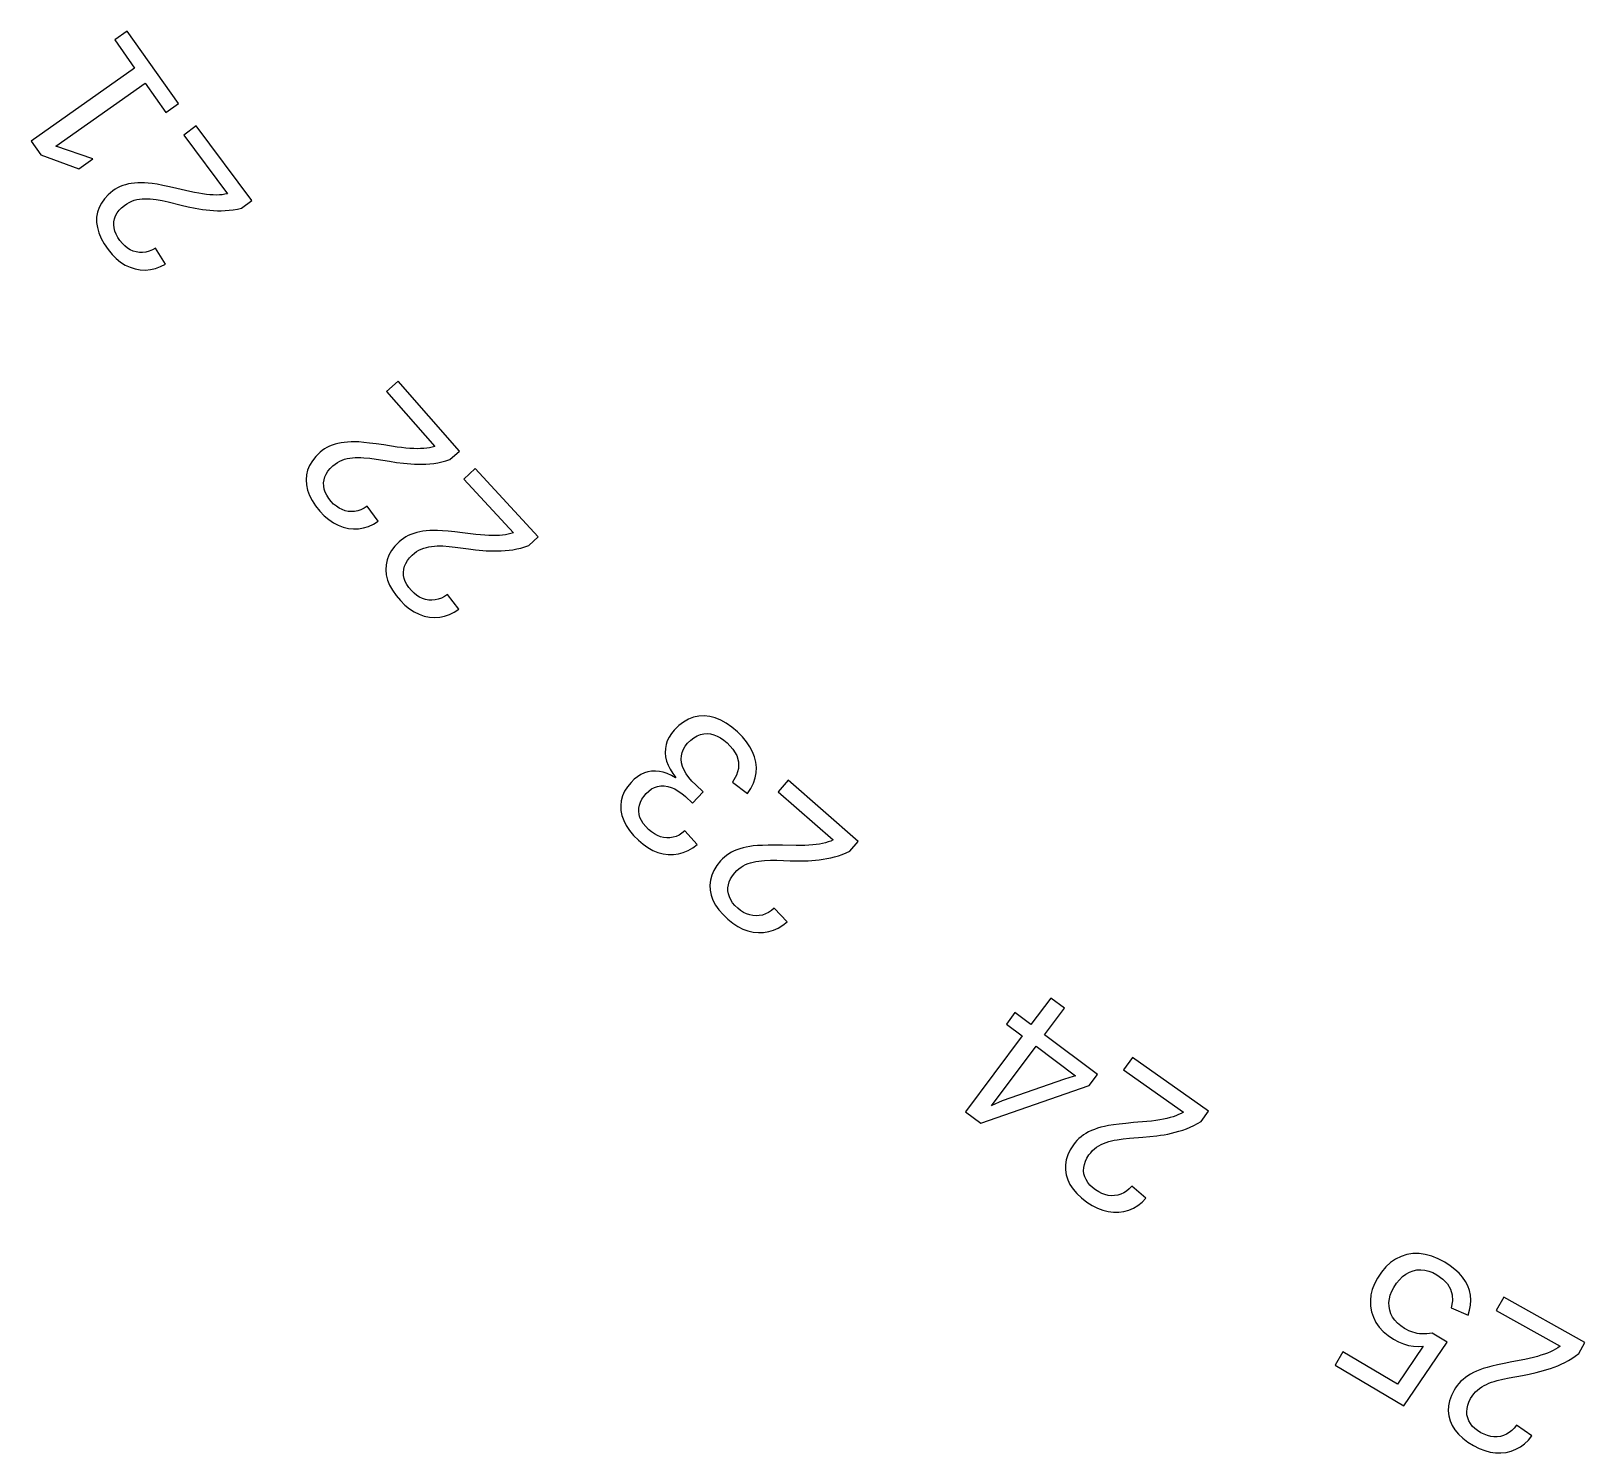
# Model space of a CAD drawing. Header units: metres. Extents: x -118 to 118, y -118 to 118.
# Drawn here: x -96.6 to -54.6, y -103.17 to -64.74 of the extents above; entities that cross this region are included whole.
import ezdxf

# ---------------------------------------------------------------- set-up
doc = ezdxf.new("R2010")
doc.units = ezdxf.units.M

msp = doc.modelspace()

# ---------------------------------------------------------------- linework, layer by layer
for p, q in [((-93.9961, -64.7375), (-94.336, -64.9774)), ((-94.336, -64.9774), (-93.798, -65.7397)), ((-92.6117, -66.6992), (-93.9961, -64.7375)), ((-93.798, -65.7397), (-96.5956, -67.7139)), ((-95.9296, -67.846), (-93.5144, -66.1417)), ((-93.5144, -66.1417), (-92.9516, -66.9391)), ((-92.9516, -66.9391), (-92.6117, -66.6992)), ((-92.1377, -67.3029), (-92.4708, -67.552)), ((-92.4708, -67.552), (-91.2862, -69.136)), ((-90.6309, -69.3177), (-92.1377, -67.3029)), ((-96.5956, -67.7139), (-96.3356, -68.0823)), ((-94.9248, -68.1945), (-95.9296, -67.846)), ((-96.3356, -68.0823), (-95.3023, -68.4608)), ((-95.3023, -68.4608), (-94.9248, -68.1945)), ((-93.8863, -68.8557), (-93.967, -68.8707)), ((-93.8022, -68.8451), (-93.8863, -68.8557)), ((-93.7149, -68.8389), (-93.8022, -68.8451)), ((-93.6243, -68.837), (-93.7149, -68.8389)), ((-93.5305, -68.8394), (-93.6243, -68.837)), ((-93.4334, -68.8463), (-93.5305, -68.8394)), ((-93.3232, -68.8593), (-93.4334, -68.8463)), ((-93.1901, -68.8804), (-93.3232, -68.8593)), ((-94.6132, -69.2707), (-94.6966, -69.3866)), ((-94.5092, -69.1608), (-94.6132, -69.2707)), ((-94.3847, -69.0569), (-94.5092, -69.1608)), ((-94.3233, -69.0145), (-94.3847, -69.0569)), ((-94.2586, -68.9766), (-94.3233, -69.0145)), ((-94.1906, -68.9433), (-94.2586, -68.9766)), ((-94.1194, -68.9146), (-94.1906, -68.9433)), ((-94.0448, -68.8904), (-94.1194, -68.9146)), ((-93.967, -68.8707), (-94.0448, -68.8904)), ((-93.7389, -69.2949), (-93.6686, -69.2831)), ((-93.6686, -69.2831), (-93.5973, -69.2762)), ((-93.5973, -69.2762), (-93.5245, -69.2727)), ((-93.5245, -69.2727), (-93.4501, -69.2727)), ((-93.4501, -69.2727), (-93.3742, -69.2761)), ((-93.3742, -69.2761), (-93.2968, -69.2829)), ((-93.2968, -69.2829), (-93.2178, -69.2932)), ((-93.0339, -68.9096), (-93.1901, -68.8804)), ((-92.8548, -68.9469), (-93.0339, -68.9096)), ((-92.6527, -68.9922), (-92.8548, -68.9469)), ((-92.3009, -69.075), (-92.6527, -68.9922)), ((-92.1804, -69.1005), (-92.3009, -69.075)), ((-92.0663, -69.1219), (-92.1804, -69.1005)), ((-91.9586, -69.1394), (-92.0663, -69.1219)), ((-91.8572, -69.1529), (-91.9586, -69.1394)), ((-91.7623, -69.1624), (-91.8572, -69.1529)), ((-91.6728, -69.1681), (-91.7623, -69.1624)), ((-91.5873, -69.1697), (-91.6728, -69.1681)), ((-91.506, -69.1674), (-91.5873, -69.1697)), ((-91.4287, -69.161), (-91.506, -69.1674)), ((-91.3554, -69.1505), (-91.4287, -69.161)), ((-91.2862, -69.136), (-91.3554, -69.1505)), ((-94.8018, -69.6368), (-94.8235, -69.7709)), ((-94.7595, -69.5087), (-94.8018, -69.6368)), ((-94.6966, -69.3866), (-94.7595, -69.5087)), ((-94.3098, -69.7306), (-94.2685, -69.6552)), ((-94.2685, -69.6552), (-94.2147, -69.5833)), ((-94.2147, -69.5833), (-94.1485, -69.5147)), ((-94.1485, -69.5147), (-94.0699, -69.4496)), ((-94.0699, -69.4496), (-94.0064, -69.4059)), ((-94.0064, -69.4059), (-93.9416, -69.3685)), ((-93.9416, -69.3685), (-93.8754, -69.3376)), ((-93.8754, -69.3376), (-93.8079, -69.313)), ((-93.8079, -69.313), (-93.7389, -69.2949)), ((-93.2178, -69.2932), (-93.056, -69.3212)), ((-93.056, -69.3212), (-92.8885, -69.3566)), ((-92.8885, -69.3566), (-92.5367, -69.4444)), ((-92.5367, -69.4444), (-92.3525, -69.4865)), ((-92.3525, -69.4865), (-92.1626, -69.5254)), ((-92.1626, -69.5254), (-92.0655, -69.5429)), ((-92.0655, -69.5429), (-91.9671, -69.5579)), ((-91.9671, -69.5579), (-91.8672, -69.5705)), ((-91.8672, -69.5705), (-91.766, -69.5807)), ((-91.766, -69.5807), (-91.6634, -69.5885)), ((-91.6634, -69.5885), (-91.5595, -69.5939)), ((-91.5595, -69.5939), (-91.4541, -69.5954)), ((-91.4541, -69.5954), (-91.3475, -69.5917)), ((-91.3475, -69.5917), (-91.2394, -69.5827)), ((-91.2394, -69.5827), (-91.13, -69.5685)), ((-91.13, -69.5685), (-91.0193, -69.5491)), ((-91.0193, -69.5491), (-90.9072, -69.5244)), ((-90.9072, -69.5244), (-90.6309, -69.3177)), ((-94.8235, -69.7709), (-94.8247, -69.9096)), ((-94.8247, -69.9096), (-94.8048, -70.051)), ((-94.8048, -70.051), (-94.7639, -70.195)), ((-94.3594, -69.9753), (-94.3551, -69.8914)), ((-94.3512, -70.0598), (-94.3594, -69.9753)), ((-94.3551, -69.8914), (-94.3387, -69.8093)), ((-94.3304, -70.1448), (-94.3512, -70.0598)), ((-94.3387, -69.8093), (-94.3098, -69.7306)), ((-94.7639, -70.195), (-94.702, -70.3416)), ((-94.702, -70.3416), (-94.619, -70.4908)), ((-94.619, -70.4908), (-94.5149, -70.6427)), ((-94.297, -70.2303), (-94.3304, -70.1448)), ((-94.251, -70.3163), (-94.297, -70.2303)), ((-94.1924, -70.4028), (-94.251, -70.3163)), ((-94.1289, -70.4798), (-94.1924, -70.4028)), ((-94.0615, -70.5463), (-94.1289, -70.4798)), ((-93.9901, -70.6024), (-94.0615, -70.5463)), ((-94.5149, -70.6427), (-94.4074, -70.7738)), ((-94.4074, -70.7738), (-94.2942, -70.8874)), ((-94.2942, -70.8874), (-94.1752, -70.9834)), ((-93.9147, -70.648), (-93.9901, -70.6024)), ((-93.8353, -70.6831), (-93.9147, -70.648)), ((-93.752, -70.7078), (-93.8353, -70.6831)), ((-93.6664, -70.7213), (-93.752, -70.7078)), ((-93.5801, -70.7228), (-93.6664, -70.7213)), ((-93.4932, -70.7125), (-93.5801, -70.7228)), ((-93.4056, -70.6902), (-93.4932, -70.7125)), ((-93.3174, -70.6559), (-93.4056, -70.6902)), ((-93.2285, -70.6097), (-93.3174, -70.6559)), ((-92.9659, -71.0377), (-93.2285, -70.6097)), ((-94.1752, -70.9834), (-94.0505, -71.0619)), ((-94.0505, -71.0619), (-93.9201, -71.1228)), ((-93.9201, -71.1228), (-93.7838, -71.1662)), ((-93.7838, -71.1662), (-93.6452, -71.1914)), ((-93.6452, -71.1914), (-93.5075, -71.198)), ((-93.5075, -71.198), (-93.3707, -71.1859)), ((-93.3707, -71.1859), (-93.2349, -71.1552)), ((-93.2349, -71.1552), (-93.0999, -71.1058)), ((-93.0999, -71.1058), (-92.9659, -71.0377)), ((-86.6776, -74.2026), (-86.9905, -74.4767)), ((-85.02, -76.0954), (-86.6776, -74.2026)), ((-86.9905, -74.4767), (-85.6874, -75.9647)), ((-88.598, -75.9964), (-88.6632, -76.0348)), ((-88.5292, -75.9622), (-88.598, -75.9964)), ((-88.4567, -75.9323), (-88.5292, -75.9622)), ((-88.3807, -75.9068), (-88.4567, -75.9323)), ((-88.3013, -75.8856), (-88.3807, -75.9068)), ((-88.2183, -75.8685), (-88.3013, -75.8856)), ((-88.1317, -75.8556), (-88.2183, -75.8685)), ((-88.0416, -75.8467), (-88.1317, -75.8556)), ((-87.9478, -75.8419), (-88.0416, -75.8467)), ((-87.8505, -75.8412), (-87.9478, -75.8419)), ((-87.7396, -75.8458), (-87.8505, -75.8412)), ((-87.6052, -75.8566), (-87.7396, -75.8458)), ((-87.4473, -75.8737), (-87.6052, -75.8566)), ((-87.2659, -75.897), (-87.4473, -75.8737)), ((-87.0609, -75.9267), (-87.2659, -75.897)), ((-86.7037, -75.9821), (-87.0609, -75.9267)), ((-86.5816, -75.9982), (-86.7037, -75.9821)), ((-86.4662, -76.0107), (-86.5816, -75.9982)), ((-85.8275, -76.0006), (-85.9041, -76.0129)), ((-85.7552, -75.9845), (-85.8275, -76.0006)), ((-85.6874, -75.9647), (-85.7552, -75.9845)), ((-88.9941, -76.3553), (-89.0683, -76.4774)), ((-88.8989, -76.2377), (-88.9941, -76.3553)), ((-88.7827, -76.1246), (-88.8989, -76.2377)), ((-88.7248, -76.0776), (-88.7827, -76.1246)), ((-88.6632, -76.0348), (-88.7248, -76.0776)), ((-88.3787, -76.4434), (-88.317, -76.4011)), ((-88.317, -76.4011), (-88.2534, -76.3652)), ((-88.2534, -76.3652), (-88.1879, -76.3355)), ((-88.1879, -76.3355), (-88.1206, -76.3121)), ((-88.1206, -76.3121), (-88.0514, -76.295)), ((-88.0514, -76.295), (-87.9808, -76.2826)), ((-87.9808, -76.2826), (-87.9084, -76.2735)), ((-87.9084, -76.2735), (-87.8343, -76.2677)), ((-87.8343, -76.2677), (-87.7584, -76.2652)), ((-87.7584, -76.2652), (-87.6806, -76.2661)), ((-87.6806, -76.2661), (-87.6011, -76.2702)), ((-87.6011, -76.2702), (-87.4377, -76.2857)), ((-87.4377, -76.2857), (-87.2679, -76.308)), ((-87.2679, -76.308), (-86.9104, -76.3686)), ((-86.9104, -76.3686), (-86.7234, -76.3963)), ((-86.7234, -76.3963), (-86.5311, -76.4205)), ((-86.5311, -76.4205), (-86.433, -76.4304)), ((-86.3575, -76.0199), (-86.4662, -76.0107)), ((-86.2554, -76.0255), (-86.3575, -76.0199)), ((-86.16, -76.0277), (-86.2554, -76.0255)), ((-86.0703, -76.0265), (-86.16, -76.0277)), ((-85.985, -76.0215), (-86.0703, -76.0265)), ((-85.9041, -76.0129), (-85.985, -76.0215)), ((-85.8194, -76.4356), (-85.7133, -76.4237)), ((-85.7133, -76.4237), (-85.6063, -76.4065)), ((-85.6063, -76.4065), (-85.4983, -76.3839)), ((-85.4983, -76.3839), (-85.3894, -76.356)), ((-85.3894, -76.356), (-85.2795, -76.3227)), ((-85.2795, -76.3227), (-85.02, -76.0954)), ((-89.1539, -76.7349), (-89.1652, -76.8703)), ((-89.1216, -76.6039), (-89.1539, -76.7349)), ((-89.0683, -76.4774), (-89.1216, -76.6039)), ((-88.6788, -76.8712), (-88.6562, -76.7905)), ((-88.6562, -76.7905), (-88.6208, -76.7122)), ((-88.6208, -76.7122), (-88.5727, -76.6363)), ((-88.5727, -76.6363), (-88.512, -76.5629)), ((-88.512, -76.5629), (-88.4386, -76.4918)), ((-88.4386, -76.4918), (-88.3787, -76.4434)), ((-86.433, -76.4304), (-86.3337, -76.4378)), ((-86.3337, -76.4378), (-86.2332, -76.4427)), ((-86.2332, -76.4427), (-86.1315, -76.4451)), ((-86.1315, -76.4451), (-86.0286, -76.4449)), ((-86.0286, -76.4449), (-85.9245, -76.4422)), ((-85.9245, -76.4422), (-85.8194, -76.4356)), ((-84.5979, -76.5652), (-84.9032, -76.8478)), ((-84.9032, -76.8478), (-83.5595, -78.2993)), ((-82.8887, -78.4115), (-84.5979, -76.5652)), ((-89.1652, -76.8703), (-89.1557, -77.0087)), ((-89.1557, -77.0087), (-89.125, -77.1481)), ((-89.125, -77.1481), (-89.0732, -77.2885)), ((-88.6889, -76.9543), (-88.6788, -76.8712)), ((-88.6868, -77.0383), (-88.6889, -76.9543)), ((-88.672, -77.1219), (-88.6868, -77.0383)), ((-88.6447, -77.2051), (-88.672, -77.1219)), ((-88.6048, -77.2877), (-88.6447, -77.2051)), ((-89.0732, -77.2885), (-89.0001, -77.4299)), ((-89.0001, -77.4299), (-88.9058, -77.5723)), ((-88.9058, -77.5723), (-88.7904, -77.7157)), ((-88.5524, -77.3699), (-88.6048, -77.2877)), ((-88.4873, -77.4517), (-88.5524, -77.3699)), ((-88.4181, -77.5235), (-88.4873, -77.4517)), ((-88.3457, -77.5847), (-88.4181, -77.5235)), ((-88.2702, -77.6351), (-88.3457, -77.5847)), ((-88.1915, -77.6747), (-88.2702, -77.6351)), ((-88.1097, -77.7036), (-88.1915, -77.6747)), ((-87.6807, -77.6775), (-87.7663, -77.7065)), ((-87.5954, -77.6366), (-87.6807, -77.6775)), ((-87.5103, -77.5837), (-87.5954, -77.6366)), ((-87.2155, -77.9902), (-87.5103, -77.5837)), ((-88.7904, -77.7157), (-88.6731, -77.8382)), ((-88.6731, -77.8382), (-88.5515, -77.9427)), ((-88.5515, -77.9427), (-88.4255, -78.0292)), ((-88.4255, -78.0292), (-88.2951, -78.0978)), ((-88.2951, -78.0978), (-88.1603, -78.1485)), ((-88.0247, -77.7218), (-88.1097, -77.7036)), ((-87.9383, -77.7287), (-88.0247, -77.7218)), ((-87.8522, -77.7236), (-87.9383, -77.7287)), ((-87.7663, -77.7065), (-87.8522, -77.7236)), ((-87.4746, -78.128), (-87.3439, -78.0684)), ((-87.3439, -78.0684), (-87.2155, -77.9902)), ((-88.1603, -78.1485), (-88.0211, -78.1813)), ((-88.0211, -78.1813), (-87.881, -78.1958)), ((-87.881, -78.1958), (-87.7432, -78.1917)), ((-87.7432, -78.1917), (-87.6077, -78.1691)), ((-87.6077, -78.1691), (-87.4746, -78.128)), ((-86.5926, -78.4959), (-86.6492, -78.5445)), ((-86.5322, -78.4515), (-86.5926, -78.4959)), ((-86.4681, -78.4112), (-86.5322, -78.4515)), ((-86.4002, -78.3752), (-86.4681, -78.4112)), ((-86.3286, -78.3433), (-86.4002, -78.3752)), ((-86.2533, -78.3157), (-86.3286, -78.3433)), ((-86.1746, -78.2923), (-86.2533, -78.3157)), ((-86.0921, -78.273), (-86.1746, -78.2923)), ((-86.0059, -78.2576), (-86.0921, -78.273)), ((-85.916, -78.2463), (-86.0059, -78.2576)), ((-85.8224, -78.2389), (-85.916, -78.2463)), ((-85.7252, -78.2355), (-85.8224, -78.2389)), ((-85.6142, -78.237), (-85.7252, -78.2355)), ((-85.4796, -78.2441), (-85.6142, -78.237)), ((-85.3212, -78.2568), (-85.4796, -78.2441)), ((-85.1392, -78.2752), (-85.3212, -78.2568)), ((-84.9335, -78.2991), (-85.1392, -78.2752)), ((-84.5749, -78.3447), (-84.9335, -78.2991)), ((-84.4525, -78.3574), (-84.5749, -78.3447)), ((-84.3368, -78.3668), (-84.4525, -78.3574)), ((-84.2278, -78.3729), (-84.3368, -78.3668)), ((-84.1256, -78.3757), (-84.2278, -78.3729)), ((-84.0301, -78.3753), (-84.1256, -78.3757)), ((-83.9405, -78.3716), (-84.0301, -78.3753)), ((-83.8554, -78.3643), (-83.9405, -78.3716)), ((-83.7747, -78.3535), (-83.8554, -78.3643)), ((-83.6985, -78.339), (-83.7747, -78.3535)), ((-83.6268, -78.321), (-83.6985, -78.339)), ((-83.5595, -78.2993), (-83.6268, -78.321)), ((-83.1419, -78.6459), (-82.8887, -78.4115)), ((-86.925, -78.905), (-86.9747, -79.033)), ((-86.8541, -78.781), (-86.925, -78.905)), ((-86.7622, -78.6608), (-86.8541, -78.781)), ((-86.6492, -78.5445), (-86.7622, -78.6608)), ((-86.3665, -78.9751), (-86.2951, -78.9021)), ((-86.2951, -78.9021), (-86.2366, -78.852)), ((-86.2366, -78.852), (-86.176, -78.8081)), ((-86.176, -78.8081), (-86.1134, -78.7704)), ((-86.1134, -78.7704), (-86.0488, -78.7389)), ((-86.0488, -78.7389), (-85.9821, -78.7137)), ((-85.9821, -78.7137), (-85.9134, -78.6946)), ((-85.9134, -78.6946), (-85.8432, -78.6803)), ((-85.8432, -78.6803), (-85.7712, -78.6692)), ((-85.7712, -78.6692), (-85.6972, -78.6614)), ((-85.6972, -78.6614), (-85.6214, -78.6568)), ((-85.6214, -78.6568), (-85.5437, -78.6555)), ((-85.5437, -78.6555), (-85.4641, -78.6575)), ((-85.4641, -78.6575), (-85.3002, -78.6684)), ((-85.3002, -78.6684), (-85.1299, -78.6861)), ((-85.1299, -78.6861), (-84.7708, -78.7367)), ((-84.7708, -78.7367), (-84.5832, -78.7593)), ((-84.5832, -78.7593), (-84.3903, -78.7782)), ((-84.3903, -78.7782), (-84.292, -78.7854)), ((-84.292, -78.7854), (-84.1925, -78.79)), ((-84.1925, -78.79), (-84.0919, -78.7922)), ((-84.0919, -78.7922), (-83.9902, -78.7917)), ((-83.9902, -78.7917), (-83.8873, -78.7887)), ((-83.8873, -78.7887), (-83.7834, -78.7832)), ((-83.7834, -78.7832), (-83.6784, -78.7737)), ((-83.6784, -78.7737), (-83.5727, -78.7588)), ((-83.5727, -78.7588), (-83.4662, -78.7386)), ((-83.4662, -78.7386), (-83.3589, -78.7131)), ((-83.3589, -78.7131), (-83.2508, -78.6822)), ((-83.2508, -78.6822), (-83.1419, -78.6459)), ((-87.0034, -79.1648), (-87.011, -79.3005)), ((-87.011, -79.3005), (-86.9977, -79.4385)), ((-86.9747, -79.033), (-87.0034, -79.1648)), ((-86.5325, -79.3713), (-86.5248, -79.2879)), ((-86.5248, -79.2879), (-86.5043, -79.2066)), ((-86.5043, -79.2066), (-86.4711, -79.1274)), ((-86.4711, -79.1274), (-86.4252, -79.0502)), ((-86.4252, -79.0502), (-86.3665, -78.9751)), ((-86.9977, -79.4385), (-86.9632, -79.577)), ((-86.9632, -79.577), (-86.9074, -79.716)), ((-86.9074, -79.716), (-86.8305, -79.8553)), ((-86.5281, -79.4553), (-86.5325, -79.3713)), ((-86.5111, -79.5384), (-86.5281, -79.4553)), ((-86.4815, -79.6208), (-86.5111, -79.5384)), ((-86.4393, -79.7023), (-86.4815, -79.6208)), ((-86.3846, -79.783), (-86.4393, -79.7023)), ((-86.3173, -79.8629), (-86.3846, -79.783)), ((-86.8305, -79.8553), (-86.7323, -79.9951)), ((-86.7323, -79.9951), (-86.613, -80.1353)), ((-86.613, -80.1353), (-86.4924, -80.2544)), ((-86.2461, -79.9328), (-86.3173, -79.8629)), ((-86.1721, -79.9919), (-86.2461, -79.9328)), ((-86.0952, -80.0402), (-86.1721, -79.9919)), ((-86.0155, -80.0777), (-86.0952, -80.0402)), ((-85.9329, -80.1044), (-86.0155, -80.0777)), ((-85.8474, -80.1202), (-85.9329, -80.1044)), ((-85.7609, -80.1247), (-85.8474, -80.1202)), ((-85.6749, -80.1172), (-85.7609, -80.1247)), ((-85.5895, -80.0978), (-85.6749, -80.1172)), ((-85.5048, -80.0665), (-85.5895, -80.0978)), ((-85.4206, -80.0232), (-85.5048, -80.0665)), ((-85.337, -79.9679), (-85.4206, -80.0232)), ((-85.0311, -80.3661), (-85.337, -79.9679)), ((-86.4924, -80.2544), (-86.3679, -80.3555)), ((-86.3679, -80.3555), (-86.2396, -80.4386)), ((-86.2396, -80.4386), (-86.1073, -80.5035)), ((-86.1073, -80.5035), (-85.9712, -80.5505)), ((-85.9712, -80.5505), (-85.8312, -80.5794)), ((-85.8312, -80.5794), (-85.6907, -80.59)), ((-85.6907, -80.59), (-85.553, -80.5822)), ((-85.553, -80.5822), (-85.4183, -80.5559)), ((-85.4183, -80.5559), (-85.2864, -80.5111)), ((-85.2864, -80.5111), (-85.1573, -80.4478)), ((-85.1573, -80.4478), (-85.0311, -80.3661)), ((-79.0905, -83.5143), (-79.2141, -83.6342)), ((-78.9622, -83.4169), (-79.0905, -83.5143)), ((-78.8295, -83.3419), (-78.9622, -83.4169)), ((-78.6921, -83.2894), (-78.8295, -83.3419)), ((-78.5502, -83.2594), (-78.6921, -83.2894)), ((-78.4038, -83.2519), (-78.5502, -83.2594)), ((-78.2552, -83.267), (-78.4038, -83.2519)), ((-78.1061, -83.3049), (-78.2552, -83.267)), ((-77.9564, -83.3656), (-78.1061, -83.3049)), ((-77.8062, -83.449), (-77.9564, -83.3656)), ((-77.6553, -83.5552), (-77.8062, -83.449)), ((-77.504, -83.6842), (-77.6553, -83.5552)), ((-79.4014, -83.9241), (-79.4348, -84.0283)), ((-79.3535, -83.8237), (-79.4014, -83.9241)), ((-79.2911, -83.727), (-79.3535, -83.8237)), ((-79.2141, -83.6342), (-79.2911, -83.727)), ((-78.8522, -83.991), (-78.7687, -83.9093)), ((-78.7687, -83.9093), (-78.6834, -83.8427)), ((-78.6834, -83.8427), (-78.5965, -83.7913)), ((-78.5965, -83.7913), (-78.5078, -83.755)), ((-78.5078, -83.755), (-78.4174, -83.7339)), ((-78.4174, -83.7339), (-78.3252, -83.7279)), ((-78.3252, -83.7279), (-78.2328, -83.7365)), ((-78.2328, -83.7365), (-78.1409, -83.7586)), ((-78.1409, -83.7586), (-78.0495, -83.7941)), ((-78.0495, -83.7941), (-77.9588, -83.8431)), ((-77.9588, -83.8431), (-77.8687, -83.9055)), ((-77.8687, -83.9055), (-77.7791, -83.9814)), ((-77.7791, -83.9814), (-77.6269, -84.148)), ((-77.3725, -83.8158), (-77.504, -83.6842)), ((-77.2605, -83.9493), (-77.3725, -83.8158)), ((-77.1678, -84.0847), (-77.2605, -83.9493)), ((-79.4536, -84.1362), (-79.4579, -84.2479)), ((-79.4579, -84.2479), (-79.4478, -84.361)), ((-79.4348, -84.0283), (-79.4536, -84.1362)), ((-79.4478, -84.361), (-79.4226, -84.4732)), ((-79.0249, -84.4209), (-79.0203, -84.3283)), ((-79.0203, -84.3283), (-79.0008, -84.2391)), ((-79.0008, -84.2391), (-78.9662, -84.1531)), ((-78.9662, -84.1531), (-78.9167, -84.0704)), ((-78.9167, -84.0704), (-78.8522, -83.991)), ((-77.6269, -84.148), (-77.526, -84.3185)), ((-77.526, -84.3185), (-77.4765, -84.4929)), ((-77.0945, -84.2219), (-77.1678, -84.0847)), ((-77.0406, -84.3611), (-77.0945, -84.2219)), ((-77.0061, -84.5021), (-77.0406, -84.3611)), ((-80.0213, -84.7941), (-80.1154, -84.8374)), ((-79.924, -84.7641), (-80.0213, -84.7941)), ((-79.8236, -84.7474), (-79.924, -84.7641)), ((-79.7208, -84.7437), (-79.8236, -84.7474)), ((-79.6161, -84.7529), (-79.7208, -84.7437)), ((-79.5094, -84.7753), (-79.6161, -84.7529)), ((-79.4007, -84.8107), (-79.5094, -84.7753)), ((-79.4226, -84.4732), (-79.3821, -84.5845)), ((-79.2899, -84.8591), (-79.4007, -84.8107)), ((-79.3821, -84.5845), (-79.3265, -84.6947)), ((-79.3265, -84.6947), (-79.2557, -84.8041)), ((-79.2557, -84.8041), (-79.1697, -84.9126)), ((-79.0145, -84.5167), (-79.0249, -84.4209)), ((-78.9891, -84.6147), (-79.0145, -84.5167)), ((-78.9484, -84.7133), (-78.9891, -84.6147)), ((-78.8923, -84.8127), (-78.9484, -84.7133)), ((-78.8209, -84.9127), (-78.8923, -84.8127)), ((-77.4782, -84.6712), (-77.5313, -84.8533)), ((-77.4765, -84.4929), (-77.4782, -84.6712)), ((-77.0256, -84.9269), (-76.9982, -84.7856)), ((-76.9917, -84.644), (-77.0061, -84.5021)), ((-76.9982, -84.7856), (-76.9917, -84.644)), ((-80.4769, -85.1658), (-80.554, -85.288)), ((-80.3788, -85.0469), (-80.4769, -85.1658)), ((-80.2942, -84.9638), (-80.3788, -85.0469)), ((-80.2063, -84.894), (-80.2942, -84.9638)), ((-80.1154, -84.8374), (-80.2063, -84.894)), ((-79.9027, -85.282), (-79.8266, -85.2266)), ((-79.8266, -85.2266), (-79.7466, -85.185)), ((-79.7466, -85.185), (-79.6627, -85.1571)), ((-79.6627, -85.1571), (-79.575, -85.1429)), ((-79.575, -85.1429), (-79.4835, -85.1426)), ((-79.4835, -85.1426), (-79.39, -85.1563)), ((-79.39, -85.1563), (-79.2957, -85.1839)), ((-79.2957, -85.1839), (-79.2008, -85.2255)), ((-79.1772, -84.9206), (-79.2899, -84.8591)), ((-79.2008, -85.2255), (-79.1052, -85.2809)), ((-79.1697, -84.9126), (-79.1772, -84.9206)), ((-78.7341, -85.0134), (-78.8209, -84.9127)), ((-78.6319, -85.1147), (-78.7341, -85.0134)), ((-78.4309, -85.3008), (-78.6319, -85.1147)), ((-77.5313, -84.8533), (-77.6357, -85.0395)), ((-77.6357, -85.0395), (-77.2331, -85.3494)), ((-77.2331, -85.3494), (-77.143, -85.2089)), ((-77.143, -85.2089), (-77.0739, -85.068)), ((-77.0739, -85.068), (-77.0256, -84.9269)), ((-76.1312, -84.9886), (-76.4053, -85.3016)), ((-74.2384, -86.6462), (-76.1312, -84.9886)), ((-80.6456, -85.5425), (-80.6601, -85.6748)), ((-80.6102, -85.4136), (-80.6456, -85.5425)), ((-80.554, -85.288), (-80.6102, -85.4136)), ((-80.1706, -85.7454), (-80.1558, -85.6636)), ((-80.1558, -85.6636), (-80.1289, -85.5833)), ((-80.1289, -85.5833), (-80.0898, -85.5044)), ((-80.0898, -85.5044), (-80.0385, -85.4271)), ((-80.0385, -85.4271), (-79.9751, -85.3512)), ((-79.9751, -85.3512), (-79.9027, -85.282)), ((-79.1052, -85.2809), (-79.0089, -85.3501)), ((-79.0089, -85.3501), (-78.9119, -85.4333)), ((-78.9119, -85.4333), (-78.7189, -85.612)), ((-78.7189, -85.612), (-78.4309, -85.3008)), ((-76.4053, -85.3016), (-74.9172, -86.6047)), ((-80.6601, -85.6748), (-80.6537, -85.8105)), ((-80.6537, -85.8105), (-80.6265, -85.9472)), ((-80.6265, -85.9472), (-80.5789, -86.0826)), ((-80.5789, -86.0826), (-80.5108, -86.2166)), ((-80.1732, -85.8287), (-80.1706, -85.7454)), ((-80.1633, -85.9124), (-80.1732, -85.8287)), ((-80.1395, -85.9954), (-80.1633, -85.9124)), ((-80.102, -86.0775), (-80.1395, -85.9954)), ((-80.0507, -86.159), (-80.102, -86.0775)), ((-80.5108, -86.2166), (-80.4221, -86.3494)), ((-80.4221, -86.3494), (-80.313, -86.4809)), ((-80.313, -86.4809), (-80.1833, -86.6111)), ((-79.9855, -86.2396), (-80.0507, -86.159)), ((-79.9066, -86.3195), (-79.9855, -86.2396)), ((-79.8279, -86.386), (-79.9066, -86.3195)), ((-79.7479, -86.4412), (-79.8279, -86.386)), ((-79.6665, -86.4851), (-79.7479, -86.4412)), ((-79.5838, -86.5177), (-79.6665, -86.4851)), ((-79.1643, -86.5079), (-79.2461, -86.5333)), ((-79.0841, -86.4707), (-79.1643, -86.5079)), ((-79.0055, -86.4217), (-79.0841, -86.4707)), ((-78.9285, -86.3609), (-79.0055, -86.4217)), ((-78.5932, -86.7231), (-78.9285, -86.3609)), ((-80.1833, -86.6111), (-80.0543, -86.7205)), ((-80.0543, -86.7205), (-79.923, -86.812)), ((-79.923, -86.812), (-79.7896, -86.8856)), ((-79.7896, -86.8856), (-79.6539, -86.9413)), ((-79.4998, -86.5389), (-79.5838, -86.5177)), ((-79.4144, -86.5488), (-79.4998, -86.5389)), ((-79.3294, -86.547), (-79.4144, -86.5488)), ((-79.2461, -86.5333), (-79.3294, -86.547)), ((-78.9683, -86.9461), (-78.8397, -86.8907)), ((-78.8397, -86.8907), (-78.7146, -86.8163)), ((-78.7146, -86.8163), (-78.5932, -86.7231)), ((-77.5946, -86.9026), (-77.6666, -86.9379)), ((-77.5187, -86.8711), (-77.5946, -86.9026)), ((-77.4387, -86.8433), (-77.5187, -86.8711)), ((-77.3546, -86.819), (-77.4387, -86.8433)), ((-77.2664, -86.7983), (-77.3546, -86.819)), ((-77.1741, -86.7812), (-77.2664, -86.7983)), ((-77.0777, -86.7677), (-77.1741, -86.7812)), ((-76.9672, -86.7576), (-77.0777, -86.7677)), ((-76.8326, -86.7505), (-76.9672, -86.7576)), ((-76.6738, -86.7466), (-76.8326, -86.7505)), ((-76.4908, -86.7458), (-76.6738, -86.7466)), ((-76.2838, -86.7482), (-76.4908, -86.7458)), ((-75.9224, -86.756), (-76.2838, -86.7482)), ((-75.7992, -86.7558), (-75.9224, -86.756)), ((-75.6832, -86.7531), (-75.7992, -86.7558)), ((-75.5742, -86.7478), (-75.6832, -86.7531)), ((-75.4722, -86.7399), (-75.5742, -86.7478)), ((-75.3774, -86.7295), (-75.4722, -86.7399)), ((-75.2887, -86.7164), (-75.3774, -86.7295)), ((-75.2047, -86.7003), (-75.2887, -86.7164)), ((-75.1256, -86.6811), (-75.2047, -86.7003)), ((-75.0514, -86.6587), (-75.1256, -86.6811)), ((-74.9819, -86.6333), (-75.0514, -86.6587)), ((-74.9172, -86.6047), (-74.9819, -86.6333)), ((-74.5702, -86.9532), (-74.4657, -86.9057)), ((-74.4657, -86.9057), (-74.2384, -86.6462)), ((-79.6539, -86.9413), (-79.516, -86.979)), ((-79.516, -86.979), (-79.3758, -86.9988)), ((-79.3758, -86.9988), (-79.2364, -87.0002)), ((-79.2364, -87.0002), (-79.1006, -86.9826)), ((-79.1006, -86.9826), (-78.9683, -86.9461)), ((-78.0646, -87.299), (-78.1435, -87.4281)), ((-77.9644, -87.1716), (-78.0646, -87.299)), ((-77.9132, -87.1173), (-77.9644, -87.1716)), ((-77.8577, -87.0668), (-77.9132, -87.1173)), ((-77.7982, -87.0201), (-77.8577, -87.0668)), ((-77.7345, -86.9771), (-77.7982, -87.0201)), ((-77.6666, -86.9379), (-77.7345, -86.9771)), ((-77.4662, -87.3842), (-77.4079, -87.3402)), ((-77.4079, -87.3402), (-77.347, -87.3022)), ((-77.347, -87.3022), (-77.2833, -87.2701)), ((-77.2833, -87.2701), (-77.217, -87.2439)), ((-77.217, -87.2439), (-77.1487, -87.2223)), ((-77.1487, -87.2223), (-77.0781, -87.2038)), ((-77.0781, -87.2038), (-77.0054, -87.1883)), ((-77.0054, -87.1883), (-76.9305, -87.1758)), ((-76.9305, -87.1758), (-76.8533, -87.1664)), ((-76.8533, -87.1664), (-76.7739, -87.16)), ((-76.7739, -87.16), (-76.6099, -87.1538)), ((-76.6099, -87.1538), (-76.4386, -87.1535)), ((-76.4386, -87.1535), (-76.0762, -87.1664)), ((-76.0762, -87.1664), (-75.8873, -87.1692)), ((-75.8873, -87.1692), (-75.6935, -87.1678)), ((-75.6935, -87.1678), (-75.5949, -87.1647)), ((-75.5949, -87.1647), (-75.4955, -87.1589)), ((-75.4955, -87.1589), (-75.3952, -87.1505)), ((-75.3952, -87.1505), (-75.2941, -87.1395)), ((-75.2941, -87.1395), (-75.1921, -87.1257)), ((-75.1921, -87.1257), (-75.0893, -87.1094)), ((-75.0893, -87.1094), (-74.9859, -87.0889)), ((-74.9859, -87.0889), (-74.8824, -87.0631)), ((-74.8824, -87.0631), (-74.7785, -87.0319)), ((-74.7785, -87.0319), (-74.6745, -86.9953)), ((-74.6745, -86.9953), (-74.5702, -86.9532)), ((-78.2371, -87.6913), (-78.2518, -87.8254)), ((-78.201, -87.5589), (-78.2371, -87.6913)), ((-78.1435, -87.4281), (-78.201, -87.5589)), ((-77.7511, -87.8149), (-77.7264, -87.7326)), ((-77.7264, -87.7326), (-77.6887, -87.6511)), ((-77.6887, -87.6511), (-77.6382, -87.5703)), ((-77.6382, -87.5703), (-77.5748, -87.4902)), ((-77.5748, -87.4902), (-77.5219, -87.4342)), ((-77.5219, -87.4342), (-77.4662, -87.3842)), ((-78.2518, -87.8254), (-78.2452, -87.9612)), ((-78.2452, -87.9612), (-78.2175, -88.0971)), ((-78.2175, -88.0971), (-78.1687, -88.2312)), ((-77.763, -87.8979), (-77.7511, -87.8149)), ((-77.7619, -87.9816), (-77.763, -87.8979)), ((-77.7487, -88.0647), (-77.7619, -87.9816)), ((-77.7231, -88.1456), (-77.7487, -88.0647)), ((-77.6851, -88.2244), (-77.7231, -88.1456)), ((-78.1687, -88.2312), (-78.0988, -88.3636)), ((-78.0988, -88.3636), (-78.0077, -88.4941)), ((-78.0077, -88.4941), (-77.8954, -88.6228)), ((-77.6346, -88.301), (-77.6851, -88.2244)), ((-77.5718, -88.3756), (-77.6346, -88.301)), ((-77.4965, -88.448), (-77.5718, -88.3756)), ((-77.4184, -88.5101), (-77.4965, -88.448)), ((-77.3386, -88.5612), (-77.4184, -88.5101)), ((-77.2571, -88.6012), (-77.3386, -88.5612)), ((-77.1739, -88.6301), (-77.2571, -88.6012)), ((-76.7482, -88.6055), (-76.831, -88.6338)), ((-76.6671, -88.5655), (-76.7482, -88.6055)), ((-76.588, -88.5137), (-76.6671, -88.5655)), ((-76.5106, -88.45), (-76.588, -88.5137)), ((-76.1648, -88.814), (-76.5106, -88.45)), ((-77.8954, -88.6228), (-77.7621, -88.7498)), ((-77.7621, -88.7498), (-77.6297, -88.8557)), ((-77.6297, -88.8557), (-77.4953, -88.9432)), ((-77.4953, -88.9432), (-77.359, -89.0124)), ((-77.359, -89.0124), (-77.2207, -89.0632)), ((-77.089, -88.648), (-77.1739, -88.6301)), ((-77.0023, -88.6548), (-77.089, -88.648)), ((-76.9158, -88.6502), (-77.0023, -88.6548)), ((-76.831, -88.6338), (-76.9158, -88.6502)), ((-76.53, -89.0432), (-76.4035, -88.9849)), ((-76.4035, -88.9849), (-76.2817, -88.9085)), ((-76.2817, -88.9085), (-76.1648, -88.814)), ((-77.2207, -89.0632), (-77.0804, -89.0957)), ((-77.0804, -89.0957), (-76.9382, -89.1098)), ((-76.9382, -89.1098), (-76.7973, -89.1057)), ((-76.7973, -89.1057), (-76.6612, -89.0835)), ((-76.6612, -89.0835), (-76.53, -89.0432)), ((-69.0398, -90.8777), (-69.5752, -91.5937)), ((-68.6698, -91.1544), (-69.0398, -90.8777)), ((-70.0069, -91.2709), (-70.2381, -91.58)), ((-69.5752, -91.5937), (-70.0069, -91.2709)), ((-69.2052, -91.8704), (-68.6698, -91.1544)), ((-69.8064, -91.9028), (-71.3395, -93.9529)), ((-70.2381, -91.58), (-69.8064, -91.9028)), ((-67.7742, -92.9406), (-69.2052, -91.8704)), ((-70.639, -93.7876), (-69.4364, -92.1795)), ((-69.4364, -92.1795), (-68.3665, -92.9796)), ((-66.8304, -92.4809), (-67.0703, -92.8208)), ((-64.7747, -93.9316), (-66.8304, -92.4809)), ((-68.6686, -93.0696), (-70.3498, -93.656)), ((-68.4333, -92.9971), (-68.6686, -93.0696)), ((-68.3665, -92.9796), (-68.4333, -92.9971)), ((-68.0005, -93.2433), (-67.7742, -92.9406)), ((-67.0703, -92.8208), (-65.4541, -93.9613)), ((-70.9311, -94.2584), (-68.0005, -93.2433)), ((-71.3395, -93.9529), (-70.9311, -94.2584)), ((-70.6311, -93.7829), (-70.639, -93.7876)), ((-70.3498, -93.656), (-70.6311, -93.7829)), ((-65.6535, -94.059), (-65.7301, -94.0864)), ((-65.5819, -94.029), (-65.6535, -94.059)), ((-65.5155, -93.9964), (-65.5819, -94.029)), ((-65.4541, -93.9613), (-65.5155, -93.9964)), ((-64.9736, -94.2135), (-64.7747, -93.9316)), ((-67.9369, -94.4621), (-68.0135, -94.4981)), ((-67.8558, -94.4292), (-67.9369, -94.4621)), ((-67.7702, -94.3994), (-67.8558, -94.4292)), ((-67.6802, -94.3727), (-67.7702, -94.3994)), ((-67.5858, -94.3492), (-67.6802, -94.3727)), ((-67.477, -94.3275), (-67.5858, -94.3492)), ((-67.3438, -94.3065), (-67.477, -94.3275)), ((-67.1863, -94.286), (-67.3438, -94.3065)), ((-67.0044, -94.2661), (-67.1863, -94.286)), ((-66.7982, -94.2468), (-67.0044, -94.2661)), ((-66.438, -94.2168), (-66.7982, -94.2468)), ((-66.3156, -94.2038), (-66.438, -94.2168)), ((-66.2004, -94.1889), (-66.3156, -94.2038)), ((-66.0926, -94.1722), (-66.2004, -94.1889)), ((-65.992, -94.1537), (-66.0926, -94.1722)), ((-65.8987, -94.1334), (-65.992, -94.1537)), ((-65.8119, -94.1112), (-65.8987, -94.1334)), ((-65.7301, -94.0864), (-65.8119, -94.1112)), ((-65.6731, -94.5081), (-65.5725, -94.4811)), ((-65.5725, -94.4811), (-65.4719, -94.45)), ((-65.4719, -94.45), (-65.3716, -94.4135)), ((-65.3716, -94.4135), (-65.2716, -94.3716)), ((-65.2716, -94.3716), (-65.1719, -94.3243)), ((-65.1719, -94.3243), (-65.0726, -94.2716)), ((-65.0726, -94.2716), (-64.9736, -94.2135)), ((-68.4254, -94.8435), (-68.5118, -94.9808)), ((-68.3801, -94.7842), (-68.4254, -94.8435)), ((-68.3303, -94.7282), (-68.3801, -94.7842)), ((-68.2759, -94.6755), (-68.3303, -94.7282)), ((-68.2171, -94.6261), (-68.2759, -94.6755)), ((-68.1537, -94.5801), (-68.2171, -94.6261)), ((-68.0857, -94.5374), (-68.1537, -94.5801)), ((-68.0135, -94.4981), (-68.0857, -94.5374)), ((-67.7977, -94.9089), (-67.7377, -94.8703)), ((-67.7377, -94.8703), (-67.6745, -94.8374)), ((-67.6745, -94.8374), (-67.6088, -94.8087)), ((-67.6088, -94.8087), (-67.5406, -94.7829)), ((-67.5406, -94.7829), (-67.4699, -94.7599)), ((-67.4699, -94.7599), (-67.3967, -94.7397)), ((-67.3967, -94.7397), (-67.3209, -94.7222)), ((-67.3209, -94.7222), (-67.2427, -94.7076)), ((-67.2427, -94.7076), (-67.0801, -94.6843)), ((-67.0801, -94.6843), (-66.9099, -94.6661)), ((-66.9099, -94.6661), (-66.5481, -94.641)), ((-66.5481, -94.641), (-66.3599, -94.6241)), ((-66.3599, -94.6241), (-66.1673, -94.6024)), ((-66.1673, -94.6024), (-66.0696, -94.589)), ((-66.0696, -94.589), (-65.9713, -94.5729)), ((-65.9713, -94.5729), (-65.8725, -94.554)), ((-65.8725, -94.554), (-65.773, -94.5325)), ((-65.773, -94.5325), (-65.6731, -94.5081)), ((-68.6202, -95.2535), (-68.6422, -95.389)), ((-68.5767, -95.1174), (-68.6202, -95.2535)), ((-68.5118, -94.9808), (-68.5767, -95.1174)), ((-68.13, -95.3766), (-68.1011, -95.2916)), ((-68.1011, -95.2916), (-68.0593, -95.2059)), ((-68.0593, -95.2059), (-68.0047, -95.1196)), ((-68.0047, -95.1196), (-67.9578, -95.0585)), ((-67.9578, -95.0585), (-67.9077, -95.0029)), ((-67.9077, -95.0029), (-67.8544, -94.9531)), ((-67.8544, -94.9531), (-67.7977, -94.9089)), ((-68.6422, -95.389), (-68.6429, -95.5239)), ((-68.6429, -95.5239), (-68.6221, -95.6582)), ((-68.6221, -95.6582), (-68.5804, -95.7905)), ((-68.1491, -95.5448), (-68.146, -95.461)), ((-68.1394, -95.628), (-68.1491, -95.5448)), ((-68.146, -95.461), (-68.13, -95.3766)), ((-68.1176, -95.7092), (-68.1394, -95.628)), ((-68.0836, -95.787), (-68.1176, -95.7092)), ((-68.5804, -95.7905), (-68.5178, -95.9187)), ((-68.5178, -95.9187), (-68.4344, -96.043)), ((-68.4344, -96.043), (-68.3302, -96.1633)), ((-68.3302, -96.1633), (-68.2051, -96.2796)), ((-68.0376, -95.8614), (-68.0836, -95.787)), ((-67.9794, -95.9324), (-68.0376, -95.8614)), ((-67.9091, -95.9999), (-67.9794, -95.9324)), ((-67.8266, -96.0641), (-67.9091, -95.9999)), ((-67.7425, -96.1177), (-67.8266, -96.0641)), ((-67.6578, -96.1601), (-67.7425, -96.1177)), ((-67.5725, -96.1914), (-67.6578, -96.1601)), ((-67.0659, -96.1425), (-67.1454, -96.1793)), ((-66.9895, -96.0942), (-67.0659, -96.1425)), ((-66.9162, -96.0344), (-66.9895, -96.0942)), ((-66.8459, -95.963), (-66.9162, -96.0344)), ((-66.4639, -96.2889), (-66.8459, -95.963)), ((-68.2051, -96.2796), (-68.0592, -96.392)), ((-68.0592, -96.392), (-67.9165, -96.4834)), ((-67.9165, -96.4834), (-67.7737, -96.5564)), ((-67.7737, -96.5564), (-67.6309, -96.611)), ((-67.4867, -96.2115), (-67.5725, -96.1914)), ((-67.4004, -96.2204), (-67.4867, -96.2115)), ((-67.3135, -96.2181), (-67.4004, -96.2204)), ((-67.2279, -96.2045), (-67.3135, -96.2181)), ((-67.1454, -96.1793), (-67.2279, -96.2045)), ((-66.9295, -96.6087), (-66.8032, -96.555)), ((-66.8032, -96.555), (-66.6835, -96.4838)), ((-66.6835, -96.4838), (-66.5704, -96.3951)), ((-66.5704, -96.3951), (-66.4639, -96.2889)), ((-67.6309, -96.611), (-67.488, -96.6471)), ((-67.488, -96.6471), (-67.3451, -96.6647)), ((-67.3451, -96.6647), (-67.2022, -96.6638)), ((-67.2022, -96.6638), (-67.0625, -96.645)), ((-67.0625, -96.645), (-66.9295, -96.6087)), ((-59.4142, -97.8122), (-59.5712, -97.862)), ((-59.2511, -97.786), (-59.4142, -97.8122)), ((-59.0846, -97.7842), (-59.2511, -97.786)), ((-58.9148, -97.8069), (-59.0846, -97.7842)), ((-58.7417, -97.8539), (-58.9148, -97.8069)), ((-59.9838, -98.1464), (-60.1018, -98.2862)), ((-59.856, -98.0291), (-59.9838, -98.1464)), ((-59.7185, -97.9343), (-59.856, -98.0291)), ((-59.5712, -97.862), (-59.7185, -97.9343)), ((-59.3448, -98.2892), (-59.244, -98.2513)), ((-59.244, -98.2513), (-59.1399, -98.229)), ((-59.1399, -98.229), (-59.0344, -98.2229)), ((-59.0344, -98.2229), (-58.9277, -98.2328)), ((-58.9277, -98.2328), (-58.8196, -98.2589)), ((-58.8196, -98.2589), (-58.7102, -98.3011)), ((-58.5651, -97.9255), (-58.7417, -97.8539)), ((-58.3853, -98.0214), (-58.5651, -97.9255)), ((-58.2414, -98.1147), (-58.3853, -98.0214)), ((-58.114, -98.2134), (-58.2414, -98.1147)), ((-58.0029, -98.3174), (-58.114, -98.2134)), ((-60.2901, -98.6008), (-60.3484, -98.7529)), ((-60.2101, -98.4485), (-60.2901, -98.6008)), ((-60.1018, -98.2862), (-60.2101, -98.4485)), ((-59.7672, -98.6996), (-59.6937, -98.5881)), ((-59.6937, -98.5881), (-59.6147, -98.4913)), ((-59.6147, -98.4913), (-59.5302, -98.4093)), ((-59.5302, -98.4093), (-59.4402, -98.3419)), ((-59.4402, -98.3419), (-59.3448, -98.2892)), ((-58.7102, -98.3011), (-58.5995, -98.3594)), ((-58.5995, -98.3594), (-58.4378, -98.4742)), ((-58.4378, -98.4742), (-58.3151, -98.6024)), ((-58.3151, -98.6024), (-58.2315, -98.744)), ((-57.9082, -98.4268), (-58.0029, -98.3174)), ((-57.8299, -98.5415), (-57.9082, -98.4268)), ((-57.768, -98.6617), (-57.8299, -98.5415)), ((-57.7233, -98.7859), (-57.768, -98.6617)), ((-60.3852, -98.905), (-60.4003, -99.0569)), ((-60.4003, -99.0569), (-60.3939, -99.2086)), ((-60.3484, -98.7529), (-60.3852, -98.905)), ((-59.8976, -99.1103), (-59.8868, -99.0082)), ((-59.8868, -99.0082), (-59.8614, -98.9057)), ((-59.8614, -98.9057), (-59.8216, -98.8028)), ((-59.8216, -98.8028), (-59.7672, -98.6996)), ((-58.2315, -98.744), (-58.187, -98.8991)), ((-58.1815, -99.0677), (-58.215, -99.2497)), ((-58.187, -98.8991), (-58.1815, -99.0677)), ((-57.696, -98.9132), (-57.7233, -98.7859)), ((-57.686, -99.0437), (-57.696, -98.9132)), ((-57.6935, -99.1774), (-57.686, -99.0437)), ((-56.7974, -98.96), (-57.0004, -99.3231)), ((-54.6014, -100.188), (-56.7974, -98.96)), ((-60.3939, -99.2086), (-60.3658, -99.3603)), ((-60.3658, -99.3603), (-60.3172, -99.5073)), ((-60.3172, -99.5073), (-60.2484, -99.645)), ((-59.894, -99.2121), (-59.8976, -99.1103)), ((-59.8758, -99.3136), (-59.894, -99.2121)), ((-59.8437, -99.412), (-59.8758, -99.3136)), ((-59.7979, -99.5042), (-59.8437, -99.412)), ((-59.7383, -99.5902), (-59.7979, -99.5042)), ((-58.215, -99.2497), (-57.7606, -99.4541)), ((-57.7606, -99.4541), (-57.7184, -99.3142)), ((-57.7184, -99.3142), (-57.6935, -99.1774)), ((-57.0004, -99.3231), (-55.274, -100.288)), ((-60.2484, -99.645), (-60.1593, -99.7732)), ((-60.1593, -99.7732), (-60.0499, -99.8921)), ((-60.0499, -99.8921), (-59.9203, -100.002)), ((-59.665, -99.6699), (-59.7383, -99.5902)), ((-59.5779, -99.7435), (-59.665, -99.6699)), ((-59.4771, -99.8107), (-59.5779, -99.7435)), ((-59.421, -99.8421), (-59.4771, -99.8107)), ((-59.3643, -99.8698), (-59.421, -99.8421)), ((-59.3071, -99.8937), (-59.3643, -99.8698)), ((-59.2494, -99.9138), (-59.3071, -99.8937)), ((-59.1911, -99.9302), (-59.2494, -99.9138)), ((-59.1322, -99.9429), (-59.1911, -99.9302)), ((-59.0718, -99.9517), (-59.1322, -99.9429)), ((-58.8059, -99.9456), (-58.876, -99.9533)), ((-58.7333, -99.9338), (-58.8059, -99.9456)), ((-58.3218, -100.179), (-58.7333, -99.9338)), ((-59.9203, -100.002), (-59.7704, -100.102)), ((-59.7704, -100.102), (-59.6365, -100.173)), ((-58.9723, -100.292), (-59.6674, -101.318)), ((-59.6365, -100.173), (-59.503, -100.229)), ((-59.503, -100.229), (-59.3698, -100.269)), ((-59.4972, -101.903), (-58.3218, -100.179)), ((-59.3698, -100.269), (-59.237, -100.293)), ((-59.237, -100.293), (-59.1045, -100.3)), ((-59.1045, -100.3), (-58.9723, -100.292)), ((-59.009, -99.9563), (-59.0718, -99.9517)), ((-58.9437, -99.9568), (-59.009, -99.9563)), ((-58.876, -99.9533), (-58.9437, -99.9568)), ((-55.3313, -100.33), (-55.394, -100.369)), ((-55.274, -100.288), (-55.3313, -100.33)), ((-54.7697, -100.489), (-54.6014, -100.188)), ((-61.1398, -100.44), (-61.3527, -100.798)), ((-59.6674, -101.318), (-61.1398, -100.44)), ((-56.7839, -100.754), (-56.9626, -100.792)), ((-56.5808, -100.713), (-56.7839, -100.754)), ((-56.2257, -100.645), (-56.5808, -100.713)), ((-56.1053, -100.62), (-56.2257, -100.645)), ((-55.9924, -100.593), (-56.1053, -100.62)), ((-55.8868, -100.565), (-55.9924, -100.593)), ((-55.7888, -100.536), (-55.8868, -100.565)), ((-55.6981, -100.506), (-55.7888, -100.536)), ((-55.614, -100.475), (-55.6981, -100.506)), ((-55.5353, -100.442), (-55.614, -100.475)), ((-55.462, -100.406), (-55.5353, -100.442)), ((-55.394, -100.369), (-55.462, -100.406)), ((-55.3374, -100.818), (-55.2405, -100.776)), ((-55.2405, -100.776), (-55.1446, -100.73)), ((-55.1446, -100.73), (-55.0495, -100.677)), ((-55.0495, -100.677), (-54.9553, -100.62)), ((-54.9553, -100.62), (-54.8621, -100.557)), ((-54.8621, -100.557), (-54.7697, -100.489)), ((-61.3527, -100.798), (-59.4972, -101.903)), ((-57.894, -101.186), (-57.9522, -101.238)), ((-57.8309, -101.136), (-57.894, -101.186)), ((-57.7632, -101.09), (-57.8309, -101.136)), ((-57.6908, -101.046), (-57.7632, -101.09)), ((-57.6135, -101.005), (-57.6908, -101.046)), ((-57.5316, -100.966), (-57.6135, -101.005)), ((-57.4448, -100.93), (-57.5316, -100.966)), ((-57.3534, -100.897), (-57.4448, -100.93)), ((-57.2474, -100.864), (-57.3534, -100.897)), ((-57.1172, -100.829), (-57.2474, -100.864)), ((-56.9626, -100.792), (-57.1172, -100.829)), ((-56.9747, -101.218), (-56.8155, -101.177)), ((-56.8155, -101.177), (-56.648, -101.142)), ((-56.648, -101.142), (-56.2909, -101.079)), ((-56.2909, -101.079), (-56.1055, -101.042)), ((-56.1055, -101.042), (-55.9162, -101.001)), ((-55.9162, -101.001), (-55.8204, -100.977)), ((-55.8204, -100.977), (-55.7243, -100.951)), ((-55.7243, -100.951), (-55.628, -100.922)), ((-55.628, -100.922), (-55.5314, -100.89)), ((-55.5314, -100.89), (-55.4345, -100.855)), ((-55.4345, -100.855), (-55.3374, -100.818)), ((-58.2083, -101.622), (-58.2585, -101.765)), ((-58.1367, -101.476), (-58.2083, -101.622)), ((-58.0979, -101.413), (-58.1367, -101.476)), ((-58.0542, -101.352), (-58.0979, -101.413)), ((-58.0056, -101.294), (-58.0542, -101.352)), ((-57.9522, -101.238), (-58.0056, -101.294)), ((-57.6492, -101.641), (-57.6052, -101.581)), ((-57.6052, -101.581), (-57.5573, -101.526)), ((-57.5573, -101.526), (-57.5056, -101.476)), ((-57.5056, -101.476), (-57.45, -101.431)), ((-57.45, -101.431), (-57.3905, -101.392)), ((-57.3905, -101.392), (-57.3282, -101.356)), ((-57.3282, -101.356), (-57.2631, -101.324)), ((-57.2631, -101.324), (-57.1952, -101.293)), ((-57.1952, -101.293), (-57.1245, -101.266)), ((-57.1245, -101.266), (-57.051, -101.24)), ((-57.051, -101.24), (-56.9747, -101.218)), ((-58.2876, -101.904), (-58.2953, -102.041)), ((-58.2953, -102.041), (-58.2819, -102.176)), ((-58.2585, -101.765), (-58.2876, -101.904)), ((-57.7943, -102.061), (-57.7872, -101.976)), ((-57.7872, -101.976), (-57.7673, -101.888)), ((-57.7673, -101.888), (-57.7347, -101.799)), ((-57.7347, -101.799), (-57.6894, -101.707)), ((-57.6894, -101.707), (-57.6492, -101.641)), ((-58.2819, -102.176), (-58.2472, -102.307)), ((-58.2472, -102.307), (-58.1918, -102.434)), ((-58.1918, -102.434), (-58.1162, -102.555)), ((-57.7887, -102.145), (-57.7943, -102.061)), ((-57.7702, -102.227), (-57.7887, -102.145)), ((-57.7401, -102.305), (-57.7702, -102.227)), ((-57.6982, -102.379), (-57.7401, -102.305)), ((-57.6446, -102.448), (-57.6982, -102.379)), ((-57.5793, -102.513), (-57.6446, -102.448)), ((-56.4489, -102.425), (-56.5113, -102.503)), ((-56.0349, -102.709), (-56.4489, -102.425)), ((-58.1162, -102.555), (-58.0203, -102.67)), ((-58.0203, -102.67), (-57.9041, -102.779)), ((-57.9041, -102.779), (-57.7675, -102.882)), ((-57.7675, -102.882), (-57.6107, -102.978)), ((-57.5023, -102.572), (-57.5793, -102.513)), ((-57.4136, -102.628), (-57.5023, -102.572)), ((-57.3243, -102.672), (-57.4136, -102.628)), ((-57.2357, -102.706), (-57.3243, -102.672)), ((-57.1476, -102.728), (-57.2357, -102.706)), ((-57.0602, -102.739), (-57.1476, -102.728)), ((-56.9734, -102.739), (-57.0602, -102.739)), ((-56.8873, -102.727), (-56.9734, -102.739)), ((-56.8036, -102.705), (-56.8873, -102.727)), ((-56.7241, -102.671), (-56.8036, -102.705)), ((-56.6489, -102.626), (-56.7241, -102.671)), ((-56.578, -102.57), (-56.6489, -102.626)), ((-56.5113, -102.503), (-56.578, -102.57)), ((-56.2328, -102.926), (-56.1297, -102.826)), ((-56.1297, -102.826), (-56.0349, -102.709)), ((-57.6107, -102.978), (-57.4592, -103.054)), ((-57.4592, -103.054), (-57.3095, -103.112)), ((-57.3095, -103.112), (-57.1618, -103.151)), ((-57.1618, -103.151), (-57.0159, -103.172)), ((-57.0159, -103.172), (-56.872, -103.175)), ((-56.872, -103.175), (-56.7299, -103.159)), ((-56.7299, -103.159), (-56.593, -103.126)), ((-56.593, -103.126), (-56.4645, -103.076)), ((-56.4645, -103.076), (-56.3445, -103.009)), ((-56.3445, -103.009), (-56.2328, -102.926))]:
    msp.add_line(p, q)

doc.saveas('drawing.dxf')
